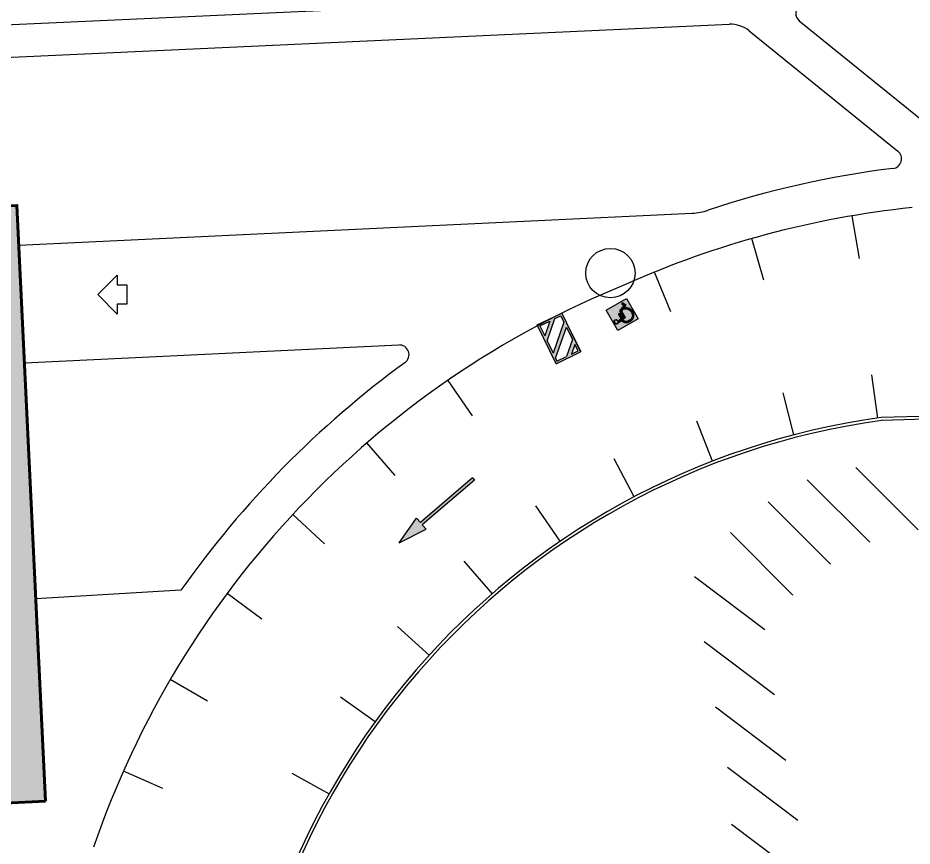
# Model space of a CAD drawing. Header units: millimetres. Extents: x 34038 to 35840, y 10511 to 10922.
# Drawn here: x 34143.33 to 34188.92, y 10756.52 to 10798.77 of the extents above; entities that cross this region are included whole.
import ezdxf

# ---------------------------------------------------------------- set-up
doc = ezdxf.new("R2010")
doc.units = ezdxf.units.MM
for name, color, linetype in [('MANTER', 150, 'Continuous'), ('MUROS', 4, 'Continuous'), ('PINTURA BRANCA', 7, 'Continuous'), ('piso2', 2, 'Continuous'), ('TEXTOS', 1, 'Continuous')]:
    doc.layers.add(name, color=color, linetype=linetype)
doc.layers.add('PROJEÇÃO DAS EDIFICAÇÕES', color=4, linetype='Continuous', lineweight=60)

# ---------------------------------------------------------------- blocks, each defined once
blk = doc.blocks.new('CAIMENT2')
at = {"layer": 'MUROS', "color": 0}
blk.add_lwpolyline([(-0.7424621202458752, 0.2474873734152823), (-0.4949747468305787, 0.2474873734152823), (-0.4949747468305787, 0.4949747468305787), (0, 0), (-0.4949747468305787, -0.4949747468305787), (-0.4949747468305858, -0.2474873734152681), (-0.7424621202458752, -0.2474873734152965)], close=True, dxfattribs=at)
blk = doc.blocks.new('A$C51C17A21')
at = {"layer": 'PINTURA BRANCA'}
h = blk.add_hatch(color=152, dxfattribs=at)
h.paths.add_polyline_path([(9.180785392288044, 9.163803444595828), (0, 9.163803444595828), (0, 0), (9.180785392288044, 0)])
edge = h.paths.add_edge_path(flags=16)
edge.add_line((5.422054313698709, 5.759658274507842), (5.421210884993229, 5.279695285018647))
edge.add_line((5.421210884993229, 5.279695285018647), (3.371216165724718, 5.269816209399892))
edge.add_line((3.371216165724718, 5.269816209399892), (3.434992290459149, 4.612271246112527))
edge.add_line((3.434992290459149, 4.612271246112527), (6.32046581006648, 4.612235962520231))
edge.add_line((6.32046581006648, 4.612235962520231), (7.291269149901154, 2.146054230700997))
edge.add_line((7.291269149901154, 2.146054230700997), (8.265835677223322, 2.561483206763683))
edge.add_line((8.265835677223322, 2.561483206763683), (8.460630145193818, 2.108830044385854))
edge.add_line((8.460630145193818, 2.108830044385854), (7.028143119715196, 1.500893807131092))
edge.add_line((7.028143119715196, 1.500893807131092), (5.990097561407993, 4.122711449713847))
edge.add_line((5.990097561407993, 4.122711449713847), (3.009950167172747, 4.122993718423118))
edge.add_line((3.009950167172747, 4.122993718423118), (2.53974979408008, 8.155413962825719))
edge.add_arc((3.205961485207808, 8.053055018452483), 0.6740292062577634, 90.86110328032771, 171.2651935622226, ccw=False)
edge.add_line((3.195831822675927, 8.727008103485446), (3.431625227975701, 8.7240795656013))
edge.add_arc((3.423146651183856, 8.04142065083306), 0.682711564408401, 6.993114099470688, 89.28842694358462, ccw=False)
edge.add_line((4.100779381530401, 8.124540822512813), (4.101967756527984, 8.066675736668572))
edge.add_arc((3.374478854861763, 8.051735300494556), 0.7276423013270964, -109.66773350404361, 1.1765177688022277, ccw=False)
edge.add_line((3.129579916691682, 7.366543481538997), (3.311797415962019, 5.77027863477781))
edge.add_line((3.311797415962019, 5.77027863477781), (5.422054313698709, 5.759658274507842))
edge = h.paths.add_edge_path(flags=16)
edge.add_line((6.140327967041799, 2.954754088966752), (6.398734448690789, 2.329909958291523))
edge.add_arc((3.545799992762909, 3.567409587629868), 3.109765319510951, 302.00990588515776, 336.5505467284719, ccw=False)
edge.add_arc((3.613911364152955, 3.383162574035737), 2.917701294968827, 162.5317855962321, 302.793607434027, ccw=False)
edge.add_arc((3.412492398476161, 3.34164600982001), 2.739861174484087, 108.78632825692031, 160.438804791383, ccw=False)
edge.add_line((2.530148055141808, 5.935544179608314), (2.580854924532105, 5.481713625966677))
edge.add_arc((3.412492398461723, 3.341646009805345), 2.295976979367712, 111.2362938310106, 160.2370488798236)
edge.add_arc((3.613911364156479, 3.383162574032781), 2.473817099848291, 162.720137507934, 302.8637260381623)
edge.add_arc((3.545799992762568, 3.567409587629754), 2.665881124386374, 301.9444794714997, 346.7139074411326)
h = blk.add_hatch(color=256, dxfattribs=at)
edge = h.paths.add_edge_path()
edge.add_arc((3.374478854861763, 8.051735300494556), 0.7276423013270057, 250.3322664959564, 361.1765177688022)
edge.add_line((4.101967756527984, 8.066675736668572), (4.100779381530401, 8.124540822512813))
edge.add_arc((3.423146651183856, 8.04142065083306), 0.6827115644084146, 6.993114099470686, 89.28842694358454)
edge.add_line((3.431625227975701, 8.7240795656013), (3.195831822675927, 8.727008103485446))
edge.add_arc((3.205961485207808, 8.053055018452483), 0.674029206257754, 90.86110328032767, 171.2651935622226)
edge.add_line((2.53974979408008, 8.155413962825719), (3.009950167172747, 4.122993718423118))
edge.add_line((3.009950167172747, 4.122993718423118), (5.990097561407993, 4.122711449713847))
edge.add_line((5.990097561407993, 4.122711449713847), (7.028143119715196, 1.500893807131092))
edge.add_line((7.028143119715196, 1.500893807131092), (8.460630145193818, 2.108830044385854))
edge.add_line((8.460630145193818, 2.108830044385854), (8.265835677223322, 2.561483206763683))
edge.add_line((8.265835677223322, 2.561483206763683), (7.291269149901154, 2.146054230700997))
edge.add_line((7.291269149901154, 2.146054230700997), (6.32046581006648, 4.612235962520231))
edge.add_line((6.32046581006648, 4.612235962520231), (3.434992290459149, 4.612271246112527))
edge.add_line((3.434992290459149, 4.612271246112527), (3.371216165724718, 5.269816209399892))
edge.add_line((3.371216165724718, 5.269816209399892), (5.421279214686706, 5.279695614304501))
edge.add_line((5.421279214686706, 5.279695614304501), (5.422054313698709, 5.759658274507842))
edge.add_line((5.422054313698709, 5.759658274507842), (3.311797415962019, 5.77027863477781))
edge.add_line((3.311797415962019, 5.77027863477781), (3.129579916691682, 7.366543481538997))
edge = h.paths.add_edge_path()
edge.add_arc((3.412492398461723, 3.341646009805345), 2.295976979367714, 111.23629383101061, 160.2370488798236, ccw=False)
edge.add_line((2.580854924532105, 5.481713625966677), (2.530148055141808, 5.935544179608314))
edge.add_arc((3.412492398476161, 3.34164600982001), 2.739861174484073, 108.7863282569202, 160.438804791383)
edge.add_arc((3.613911364152841, 3.383162574035737), 2.917701294968806, 162.5317855962315, 302.7936074340288)
edge.add_arc((3.545799992762795, 3.567409587629868), 3.109765319511033, 302.0099058851595, 336.5505467284727)
edge.add_line((6.398734448690789, 2.329909958291523), (6.140327967041799, 2.954754088966752))
edge.add_arc((3.545799992762568, 3.567409587629868), 2.66588112438639, 301.9444794714964, 346.71390744113023, ccw=False)
edge.add_arc((3.613911364156479, 3.383162574032781), 2.473817099848283, 162.720137507934, 302.8637260381601, ccw=False)
blk.add_lwpolyline([(9.180785392288044, 0), (0, 0), (0, 9.163803444595828), (9.180785392288044, 9.163803444595828)], close=True, dxfattribs=at)
blk.add_lwpolyline([(8.460630145193818, 2.108830044385854), (7.028143119715196, 1.500893807131092), (5.990097561407993, 4.122711449713847), (3.009950167172747, 4.122993718423118), (2.53974979408008, 8.155413962825719, -0.5271040350187159), (3.195831822675927, 8.727008103485446), (3.431625227975701, 8.7240795656013, -0.3753540589992009), (4.100779381530401, 8.124540822512813), (4.101967756527984, 8.066675736668572, -0.5252580657301573), (3.129579916691682, 7.366543481538997), (3.311797415962019, 5.77027863477781), (5.422071464680243, 5.770278634777924), (5.421279214686706, 5.279695614304501), (3.371216165724718, 5.269816209399892), (3.434992290459149, 4.612271246112527), (6.32046581006648, 4.612235962520231), (7.291269149901154, 2.146054230700997), (8.265835677223322, 2.561483206763683)], format="xyb", close=True, dxfattribs=at)
at = {"layer": 'PINTURA BRANCA', "color": 250}
for points in [[(3.129579916691682, 7.366543481538997, 0.5252580657301571), (4.101967756527984, 8.066675736668572), (4.100779381530401, 8.124540822512813, 0.3753540589992009), (3.431625227975701, 8.7240795656013), (3.195831822675927, 8.727008103485446, 0.3659682706623709), (2.53974979408008, 8.155413962825719), (3.009950167172747, 4.122993718423118), (5.990097561407993, 4.122711449713847), (7.028143119715196, 1.500893807131092), (8.460630145193818, 2.108830044385854), (8.265835677223322, 2.561483206763683), (7.291269149901154, 2.146054230700997), (6.32046581006648, 4.612235962520231), (3.434992290459149, 4.612271246112527), (3.371216165724718, 5.269816209399892), (5.421279214686706, 5.279695614304501), (5.422071464680243, 5.770278634777924), (3.311797415962019, 5.77027863477781)], [(1.251749361771317, 4.11798344879719, -0.2171247333798054), (2.580854924532105, 5.481713625966677), (2.530148055141808, 5.935544179608314, 0.2292715696475673), (0.8307638776268504, 4.258988421397362, 0.7019114297085347), (5.194180469797061, 0.9304639785272002, 0.1518635365455348), (6.398734448690789, 2.329909958291523), (6.140327967041799, 2.954754088966752, -0.1978667100968566), (4.956310346832424, 1.305246306515642, -0.7011416496897603)]]:
    blk.add_lwpolyline(points, format="xyb", close=True, dxfattribs=at)
at = {"layer": 'PINTURA BRANCA'}
for points in [[(6.398734448690789, 2.329909958291523, -0.1518635365455338), (5.194180469797061, 0.9304639785272002, -0.7019114297085285), (0.8307638776268504, 4.258988421397362, -0.229271569647566), (2.530148055141808, 5.935544179608314)], [(6.140327967041799, 2.954754088966752, -0.1978667100968593), (4.956310346832424, 1.305246306515642, -0.701141649689756), (1.251749361771317, 4.11798344879719, -0.2171247333798052), (2.580854924532105, 5.481713625966677, 0.04686792952544745)]]:
    blk.add_lwpolyline(points, format="xyb", dxfattribs=at)
for points in [[(2.580854924532105, 5.481713625966677), (2.530148055141808, 5.935544179608428)], [(6.140327967041799, 2.954754088966752), (6.398734448690789, 2.329909958291637)]]:
    blk.add_lwpolyline(points, dxfattribs=at)

msp = doc.modelspace()

# ---------------------------------------------------------------- hatches: boundary and pattern name
msp.add_hatch(color=256).paths.add_polyline_path([(34162.75843727083, 10771.99260526996), (34163.65401919775, 10773.25298537619), (34163.84912218589, 10773.02509324376), (34166.5078637308, 10775.30129477206), (34166.60541522487, 10775.18734870585), (34163.94667367997, 10772.91114717756), (34164.1417766681, 10772.68325504513)])
at = {"layer": 'MANTER'}
h = msp.add_hatch(color=170, dxfattribs=at)
h.dxf.hatch_style = 1
h.paths.add_polyline_path([(34143.27826278212, 10789.20333850039), (34136.39722565667, 10788.88811674652), (34136.40721966201, 10788.67833395378), (34136.01771099419, 10788.65918790288), (34137.44980292215, 10758.66278872287), (34137.83933301129, 10758.68193582673), (34137.84934746159, 10758.47217453781), (34144.72928855306, 10758.81035366763)])
at = {"layer": 'PINTURA BRANCA'}
h = msp.add_hatch(color=256, dxfattribs=at)
h.paths.add_polyline_path([(34169.80599410622, 10783.10446078924), (34171.06001508248, 10783.71249604083), (34172.01703821219, 10781.738717257), (34170.76301723594, 10781.1306820054)])
h.paths.add_polyline_path([(34171.29422690396, 10783.00028099925), (34171.60274159182, 10782.36402736479), (34171.30155504888, 10781.49580127254), (34170.81215688205, 10781.25849571623), (34170.74094775049, 10781.40535118388)], flags=16)
h.paths.add_polyline_path([(34170.30902718748, 10782.29610627213), (34170.61754187535, 10781.65985263766), (34171.17082102881, 10783.25478245304), (34171.0136807548, 10783.57885477241), (34170.70149943971, 10783.42748035855)], flags=16)
h.paths.add_polyline_path([(34169.93957627039, 10783.05802944145), (34170.44699798592, 10783.3040744834), (34170.18562131234, 10782.55060772592)], flags=16)
h.paths.add_polyline_path([(34171.88626136647, 10781.77932104719), (34171.72614746696, 10782.109525911), (34171.55605650266, 10781.61920714769)], flags=16)

# ---------------------------------------------------------------- linework, layer by layer
for p, q in [((34073.02945843061, 10795.22172183904), (34180.25054471194, 10800.13354228907)), ((34128.70484322713, 10796.11048198874), (34179.60586945538, 10798.44226867572)), ((34183.16814568178, 10798.61847563409), (34191.65220859744, 10791.74864514247)), ((34180.61845783306, 10798.10958785095), (34188.19518284242, 10791.97445931487)), ((34143.3754197857, 10787.16830135954), (34177.70867806475, 10788.80744416955)), ((34143.66154665303, 10781.17512762472), (34162.74447255713, 10782.08618711506)), ((34186.85118578211, 10780.56849218969), (34187.15833115695, 10778.35667414362)), ((34182.32797128917, 10779.63786743274), (34182.87983549817, 10777.50820879934)), ((34196.02748254794, 10778.63827712141), (34187.34483725742, 10778.38209978229)), ((34177.92361317581, 10778.21983731126), (34178.71794750684, 10776.16824452259)), ((34173.70340291718, 10776.29730991457), (34174.73006960405, 10774.35155671489)), ((34166.5078637308, 10775.30129477206), (34163.84912218589, 10773.02509324376)), ((34166.60541522487, 10775.18734870585), (34163.94667367997, 10772.91114717756)), ((34166.5078637308, 10775.30129477206), (34166.60541522487, 10775.18734870585)), ((34169.71767412435, 10773.88736179215), (34170.96376441889, 10772.07428182209)), ((34162.75843727083, 10771.99260526996), (34163.65401919775, 10773.25298537619)), ((34163.65401919775, 10773.25298537619), (34163.84912218589, 10773.02509324376)), ((34163.94667367997, 10772.91114717756), (34164.1417766681, 10772.68325504513)), ((34162.75843727083, 10771.99260526996), (34164.1417766681, 10772.68325504513)), ((34166.06548142974, 10771.05280109131), (34167.51263339674, 10769.39577025744)), ((34151.64327479343, 10769.57226646251), (34144.23621016907, 10769.13830520798)), ((34162.68421336175, 10767.72603306403), (34164.31751197258, 10766.25214852044)), ((34159.76945184421, 10764.14395159978), (34161.54874092843, 10762.87757051668)), ((34157.29765027131, 10760.23770545534), (34159.19718157656, 10759.1927447371))]:
    msp.add_line(p, q)
for points in [[(34197.52748254794, 10776.81895999941), (34195.96430642378, 10778.48634786519), (34187.34926101135, 10778.23216502847)], [(34189.23482971903, 10772.65629660607), (34186.0528492037, 10775.83827712141)], [(34186.75793874358, 10772.0219177443), (34183.57595822825, 10775.20389825964)], [(34184.76329307238, 10770.90529357828), (34181.58131255705, 10774.08727409362)], [(34182.8442494852, 10769.33264568587), (34179.66226896986, 10772.51462620121)], [(34181.41300721683, 10767.55002284943), (34177.82120132649, 10770.26091392915)], [(34181.90477863219, 10764.24049253149), (34178.31297274185, 10766.95138361121)], [(34182.48340843969, 10760.89856044249), (34178.89160254935, 10763.60945152221)], [(34183.09763888171, 10757.8276420287), (34179.50583299137, 10760.53853310843)], [(34183.2999455028, 10754.91867881257), (34179.70813961246, 10757.62956989229)]]:
    msp.add_lwpolyline(points)
for centre, radius, start, end in [((34183.48279403242, 10799.00705820631), 0.5, 123.0329000003657, 231.0017465270493), ((34179.67451278113, 10796.94384013428), 1.5, 51.00174652704931, 92.62289791890434), ((34187.88053449178, 10791.58587674264), 0.5, 276.9711582608819, 51.00174652704931), ((34193.77495428738, 10743.37907800162), 48.06582779676128, 96.9711582608819, 108.5069980694045), ((34177.56561463109, 10791.80403103696), 3, 272.7333469821797, 288.5069980694045), ((34192.35233052169, 10740.9535990281), 47.76198693789699, 112.1583398979694, 161.0348416150369), ((34162.76831646274, 10781.58675597049), 0.5, 306.0574528092568, 92.73334698217977), ((34192.35233052169, 10740.9535990281), 49.76198693789699, 126.0574528092568, 144.8925921161976), ((34192.55925832671, 10740.49470540084), 38.24454000381668, 97.83635542779444, 180.4327624061171), ((34192.55925832671, 10740.49470540084), 38.09454000381668, 97.83635542779444, 180.4327624061171)]:
    msp.add_arc(centre, radius, start, end)
at = {"linetype": 'Continuous'}
msp.add_arc((34193.89932032548, 10741.28276383419), 48.06582779676128, 95.94645161222104, 114.0145166790861, dxfattribs=at)
at = {"layer": 'PINTURA BRANCA'}
for p, q in [((34186.23638157696, 10786.50392623874), (34185.86882110643, 10788.6730042227)), ((34181.35232804039, 10785.39905497567), (34180.75049908944, 10787.51513671176)), ((34176.61782823112, 10783.76834009807), (34175.78890429288, 10785.80620297487)), ((34169.80596656659, 10783.10444743614), (34171.06004263373, 10783.71250939957)), ((34169.80597844575, 10783.10442293758), (34171.06003075456, 10783.71253389813)), ((34169.80599410622, 10783.10446078924), (34171.06001508248, 10783.71249604083)), ((34169.80600599068, 10783.10443629458), (34171.06000320963, 10783.71252054113)), ((34171.06001508248, 10783.71249604083), (34172.01703821219, 10781.738717257)), ((34172.04290681395, 10781.73866936503), (34171.06224870047, 10783.70801180973)), ((34169.93957627039, 10783.05802944145), (34170.44699798592, 10783.3040744834)), ((34170.44699798592, 10783.3040744834), (34170.18562131234, 10782.55060772592)), ((34170.30902718748, 10782.29610627213), (34170.70149943971, 10783.42748035855)), ((34171.17082102881, 10783.25478245304), (34170.61754187535, 10781.65985263766)), ((34170.70149943971, 10783.42748035855), (34171.0136807548, 10783.57885477241)), ((34171.0136807548, 10783.57885477241), (34171.17082102881, 10783.25478245304)), ((34170.76301723594, 10781.1306820054), (34169.80599410622, 10783.10446078924)), ((34169.93957627039, 10783.05802944145), (34170.18562131234, 10782.55060772592)), ((34170.74094775049, 10781.40535118388), (34171.29422690396, 10783.00028099925)), ((34171.29422690396, 10783.00028099925), (34171.60274159182, 10782.36402736479)), ((34170.30902718748, 10782.29610627213), (34170.61754187535, 10781.65985263766)), ((34171.60274159182, 10782.36402736479), (34171.30155504888, 10781.49580127254)), ((34171.72614746696, 10782.109525911), (34171.55605650266, 10781.61920714769)), ((34171.88626136647, 10781.77932104719), (34171.72614746696, 10782.109525911)), ((34170.74094775049, 10781.40535118388), (34170.81215688205, 10781.25849571623)), ((34170.76301723594, 10781.1306820054), (34172.01703821219, 10781.738717257)), ((34170.81215688205, 10781.25849571623), (34171.30155504888, 10781.49580127254)), ((34171.55605650266, 10781.61920714769), (34171.88626136647, 10781.77932104719)), ((34165.24844791461, 10780.28026865416), (34166.49689978101, 10778.4688140074)), ((34162.55882211251, 10775.424478193), (34161.12021675517, 10777.08893444831)), ((34158.95591201316, 10771.94672543594), (34157.34333702123, 10773.44325538732)), ((34155.75641324257, 10768.09459186604), (34153.98934768145, 10769.40511821172)), ((34152.99897407826, 10763.91460924904), (34151.09876317891, 10765.02330151382)), ((34150.71690294812, 10759.45726959626), (34148.70650026777, 10760.35073535546))]:
    msp.add_line(p, q, dxfattribs=at)
at = {"layer": 'piso2'}
msp.add_circle((34173.53743405196, 10785.75062774809), 1.258413418696633, dxfattribs=at)
at = {"layer": 'PROJEÇÃO DAS EDIFICAÇÕES'}
msp.add_lwpolyline([(34144.72928855306, 10758.81035366763), (34137.84934746159, 10758.47217453781), (34137.83933301129, 10758.68193582673), (34137.44980292215, 10758.66278872287), (34136.01771099419, 10788.65918790288), (34136.40721966201, 10788.67833395378), (34136.39722565667, 10788.88811674652), (34143.27826278212, 10789.20333850039), (34144.72928855306, 10758.81035366763)], dxfattribs=at)

# ---------------------------------------------------------------- block references
at = {"layer": 'PINTURA BRANCA', "xscale": 0.1307077715821631, "yscale": 0.1307077715821631, "zscale": 0.1307077715821631, "rotation": 119.9910082548983}
msp.add_blockref('A$C51C17A21', (34174.9534526389, 10783.41707306366), dxfattribs=at)
at = {"layer": 'TEXTOS', "xscale": 2, "yscale": 2, "zscale": 2, "rotation": 180}
msp.add_blockref('CAIMENT2', (34147.39465200292, 10784.65530670174), dxfattribs=at)

doc.saveas('drawing.dxf')
